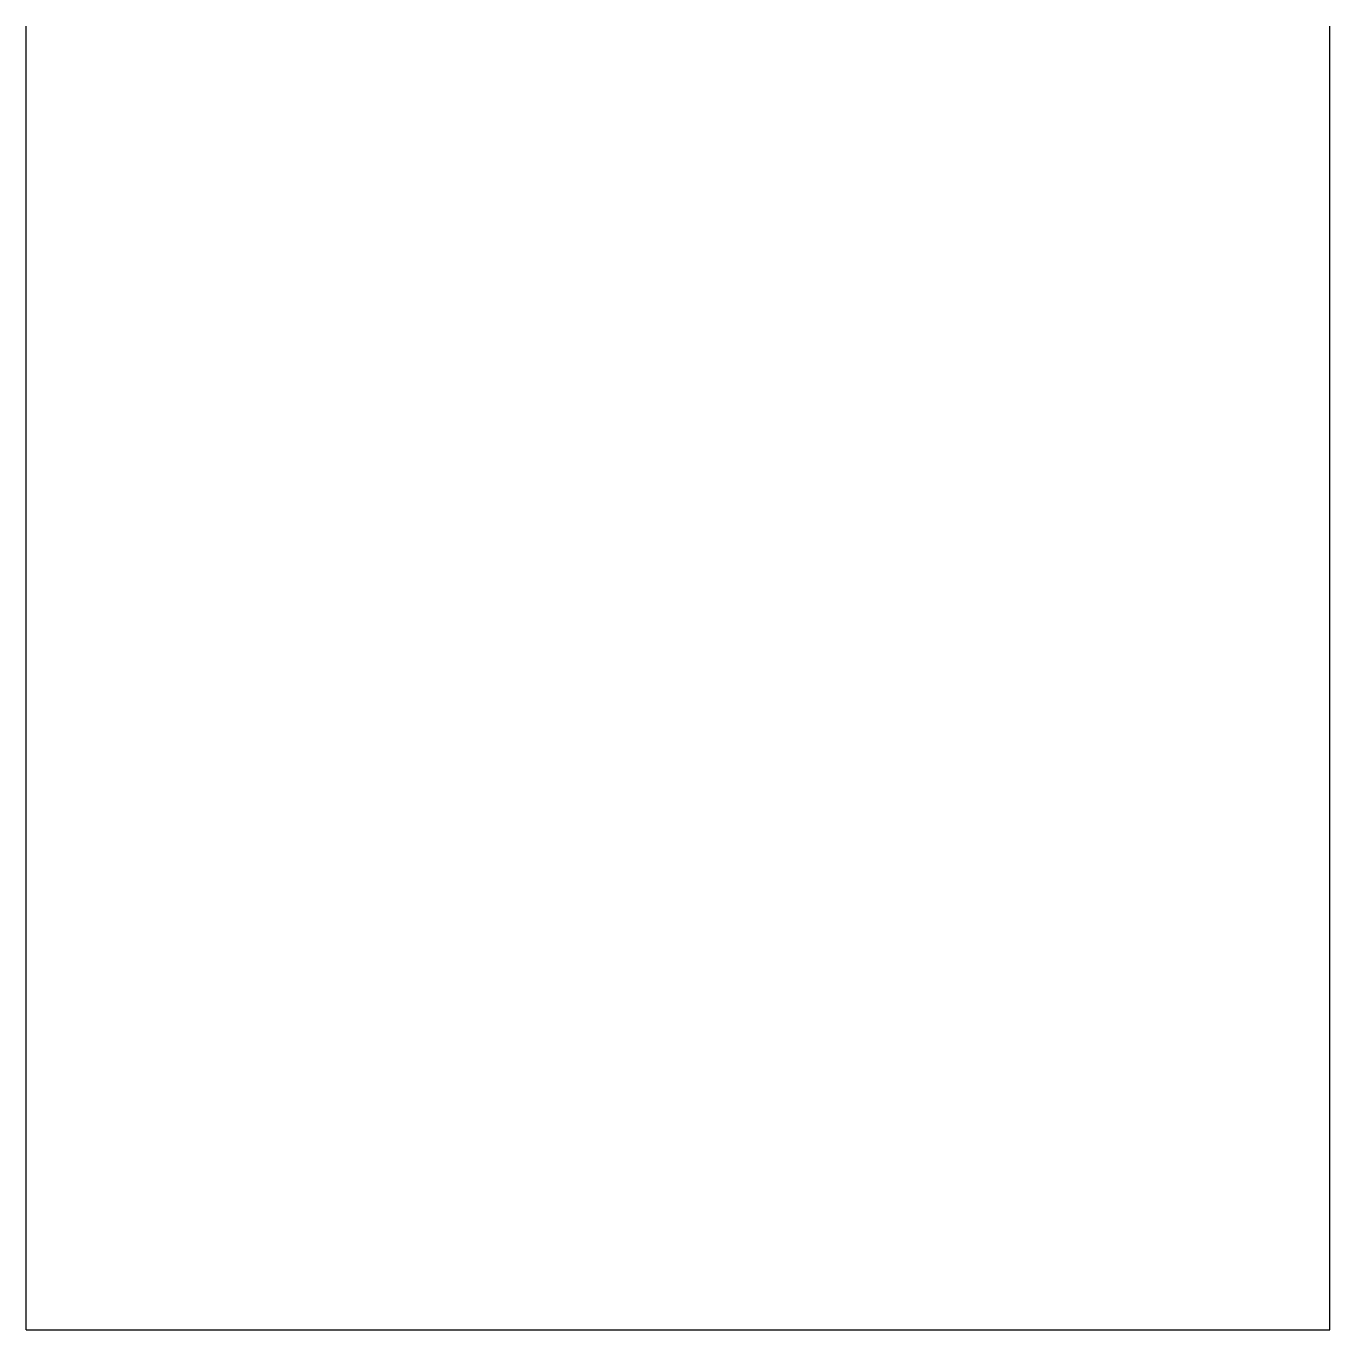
# Model space of a CAD drawing. Header units: millimetres. Extents: x 0 to 10, y 0 to 10.
import ezdxf

# ---------------------------------------------------------------- set-up
doc = ezdxf.new("R2010")
doc.units = ezdxf.units.MM
doc.layers.get('0').update_dxf_attribs({"linetype": 'CONTINUOUS'})

msp = doc.modelspace()

# ---------------------------------------------------------------- linework, layer by layer
msp.add_line((0, 0), (0, 10))
msp.add_lwpolyline([(0, 0), (10, 0), (10, 10)])

doc.saveas('drawing.dxf')
